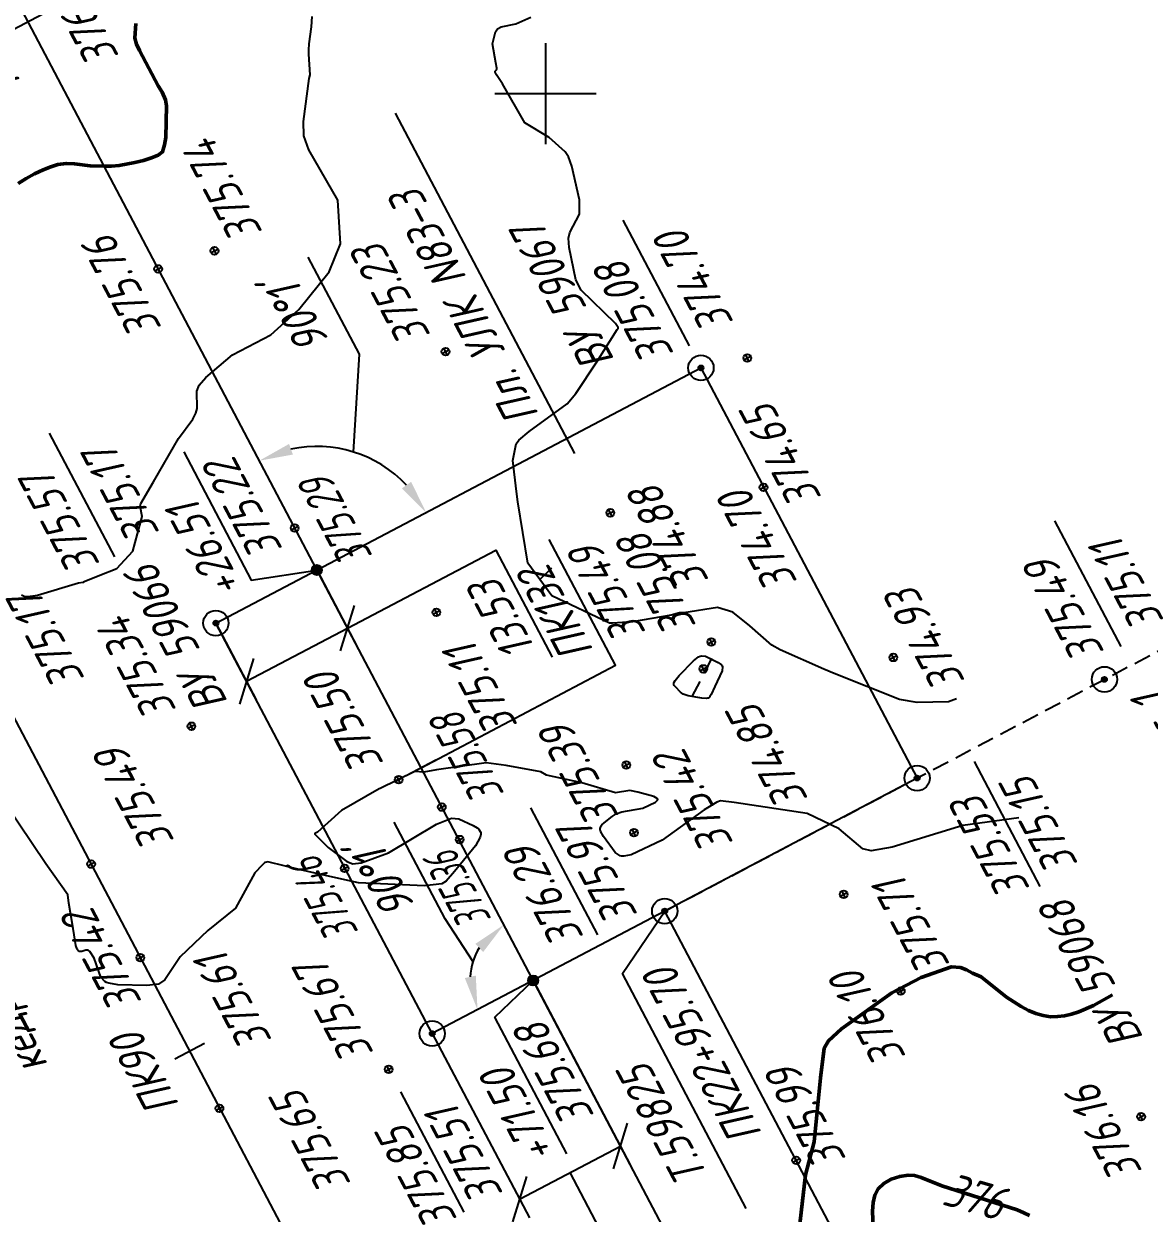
# Model space of a CAD drawing. Extents: x 1518325 to 1519424, y 2186901 to 2188655.
# Drawn here: x 1518738.1 to 1518871.6, y 2187867.2 to 2188008.3 of the extents above; entities that cross this region are included whole.
import ezdxf
from ezdxf.enums import TextEntityAlignment as Align

# ---------------------------------------------------------------- set-up
doc = ezdxf.new("R2010")
doc.units = 0
doc.linetypes.add('ИИHidden', pattern=[3, 2, -1])
for name, color, linetype, lineweight in [('ИИ_ГЕОПУНКТ_025', 7, 'Continuous', 25), ('ИИ_ГЕОСЕТКА_025', 3, 'Continuous', 25), ('ИИ_ОТМЕТКА_025', 7, 'Continuous', 25), ('ИИ_ПИКЕТАЖ_025', 7, 'Continuous', 25), ('ИИ_ПЛОЩАДКА_025', 7, 'Continuous', 25), ('ИИ_РАЗМЕР_025', 7, 'Continuous', 25), ('ИИ_РЕЛЬЕФ_025', 34, 'Continuous', 25), ('ИИ_РЕЛЬЕФ_050', 34, 'Continuous', 50), ('ИИ_ТЕКСТ_025', 7, 'Continuous', 25), ('ИИ_ТРАССА_АД_025', 1, 'Continuous', 25), ('ИИ_ТРАССА_ТРУБ_025', 7, 'Continuous', 25), ('ИИ_УГОДЬЯ_025', 7, 'Continuous', 25)]:
    doc.layers.add(name, color=color, linetype=linetype, lineweight=lineweight)
doc.styles.add('VNIPISIMPLEXCUR', font='simplex.shx', dxfattribs={"width": 0.8, "oblique": 15})
doc.dimstyles.new('ИИ-2000-м-dm$0', dxfattribs={"dimscale": 2, "dimtxt": 2.5, "dimasz": 2.5, "dimexe": 1.25, "dimexo": 0, "dimgap": 1, "dimtad": 1, "dimtoh": 1, "dimzin": 1, "dimdsep": 46, "dimtxsty": 'VNIPISIMPLEXCUR', "dimblk": 'OBLIQUE', "dimcen": 2.5, "dimaunit": 1, "dimadec": 4, "dimazin": 0, "dimtfac": 1, "dimtmove": 1, "dimatfit": 2, "dimfxl": 1, "dimarcsym": 0})
doc.dimstyles.new('ИИ-2000-м-dm$2', dxfattribs={"dimscale": 2, "dimtxt": 2.5, "dimasz": 2.5, "dimexe": 1.25, "dimexo": 0, "dimgap": 1, "dimtad": 2, "dimtoh": 1, "dimzin": 1, "dimdsep": 46, "dimtxsty": 'VNIPISIMPLEXCUR', "dimcen": 2.5, "dimaunit": 1, "dimazin": 0, "dimtfac": 1, "dimtmove": 1, "dimatfit": 2, "dimfxl": 1, "dimarcsym": 0})

# ---------------------------------------------------------------- blocks, each defined once
blk = doc.blocks.new('ИИ053296')
at = {"color": 0, "linetype": 'Continuous', "lineweight": 25}
blk.add_lwpolyline([(0, 0), (1, 0)], dxfattribs=at)
blk = doc.blocks.new('ИИ05012')
at = {"color": 0, "linetype": 'Continuous', "lineweight": 25, "flags": 128}
for points in [[(0, 3), (0, -3)], [(-3, 0), (3, 0)]]:
    blk.add_lwpolyline(points, dxfattribs=at)
blk = doc.blocks.new('PICKET')
at = {"color": 0, "linetype": 'Continuous', "lineweight": 25}
for p, q in [((-0.23, 0), (0.23, 0)), ((0, 0.23), (0, -0.23))]:
    blk.add_line(p, q, dxfattribs=at)
blk.add_circle((0, 0), 0.23, dxfattribs=at)
at = {"color": 0, "linetype": 'Continuous', "style": 'VNIPISIMPLEXCUR', "oblique": 15, "width": 0.8}
blk.add_attdef('OTMETKA', (1.25, 0.3), '', height=2, dxfattribs=at)
at = {"color": 8, "linetype": 'Continuous', "style": 'VNIPISIMPLEXCUR', "oblique": 15, "width": 0.8, "flags": 1}
blk.add_attdef('NOMER', (1.25, -2.7), '', height=2, dxfattribs=at)
blk = doc.blocks.new('ИИ15001')
at = {"color": 0, "linetype": 'Continuous', "lineweight": 25}
blk.add_lwpolyline([(0, 1), (0, -1)], dxfattribs=at)
at = {"color": 0, "linetype": 'Continuous', "lineweight": 25, "style": 'VNIPISIMPLEXCUR', "oblique": 15, "width": 0.8}
blk.add_attdef('STATIONING', text='', height=2, dxfattribs=at).set_placement((0, 2), align=Align.CENTER)
at = {"color": 7, "linetype": 'Continuous', "lineweight": 25, "style": 'VNIPISIMPLEXCUR', "oblique": 15, "width": 0.8}
blk.add_attdef('HEIGHT', text='', height=2, dxfattribs=at).set_placement((0, -2), align=Align.TOP_CENTER)
blk = doc.blocks.new('ИИ053673А')
at = {"color": 0, "linetype": 'Continuous'}
blk.add_lwpolyline([(-1.35, 0.875), (-1.221, 0.876), (-1.008, 0.878), (-0.871, 0.882), (-0.736, 0.891), (-0.624, 0.907), (-0.534, 0.94), (-0.444, 1), (-0.394, 1.071), (-0.367, 1.151), (-0.359, 1.231), (-0.364, 1.295), (-0.387, 1.379), (-0.418, 1.445), (-0.466, 1.516), (-0.552, 1.61), (-0.631, 1.692), (-0.704, 1.766), (-0.775, 1.842), (-0.814, 1.889), (-0.839, 1.929), (-0.849, 1.967), (-0.846, 1.992), (-0.832, 2.017), (-0.805, 2.049), (-0.742, 2.115), (-0.671, 2.198), (-0.618, 2.29), (-0.605, 2.372), (-0.614, 2.444), (-0.641, 2.515), (-0.678, 2.575), (-0.717, 2.617), (-0.754, 2.646), (-0.802, 2.678), (-0.855, 2.709), (-0.942, 2.76), (-0.987, 2.789), (-1.014, 2.812), (-1.026, 2.831), (-1.029, 2.846), (-1.025, 2.865), (-1.015, 2.89), (-0.997, 2.928), (-0.978, 2.968), (-0.95, 3.034), (-0.937, 3.103), (-0.938, 3.19), (-0.952, 3.247), (-0.987, 3.319), (-1.03, 3.377), (-1.066, 3.414), (-1.104, 3.444), (-1.169, 3.476), (-1.225, 3.489), (-1.28, 3.496), (-1.35, 3.5), (-1.42, 3.496), (-1.475, 3.489), (-1.531, 3.476), (-1.596, 3.444), (-1.634, 3.414), (-1.67, 3.377), (-1.713, 3.319), (-1.748, 3.247), (-1.762, 3.19), (-1.763, 3.103), (-1.75, 3.034), (-1.722, 2.968), (-1.703, 2.928), (-1.685, 2.89), (-1.675, 2.865), (-1.671, 2.846), (-1.674, 2.831), (-1.686, 2.812), (-1.713, 2.789), (-1.758, 2.76), (-1.845, 2.709), (-1.898, 2.678), (-1.946, 2.646), (-1.983, 2.617), (-2.022, 2.575), (-2.059, 2.515), (-2.086, 2.444), (-2.095, 2.372), (-2.082, 2.29), (-2.029, 2.198), (-1.958, 2.115), (-1.895, 2.049), (-1.868, 2.017), (-1.854, 1.992), (-1.851, 1.967), (-1.861, 1.929), (-1.886, 1.889), (-1.925, 1.842), (-1.996, 1.766), (-2.069, 1.692), (-2.148, 1.61), (-2.234, 1.516), (-2.282, 1.445), (-2.313, 1.379), (-2.336, 1.295), (-2.341, 1.231), (-2.333, 1.151), (-2.306, 1.071), (-2.256, 1), (-2.166, 0.94), (-2.076, 0.907), (-1.964, 0.891), (-1.829, 0.882), (-1.692, 0.878), (-1.479, 0.876)], close=True, dxfattribs=at)
for points in [[(2.05, 3.096), (1.35, 3.5), (0.65, 3.096)], [(1.35, 3.5), (1.35, 0), (2.05, 0)], [(2.2, 2.009), (1.35, 2.5), (0.5, 2.009)], [(2.35, 0.923), (1.35, 1.5), (0.35, 0.923)], [(-1.35, 0.875), (-1.35, 0), (-0.65, 0)]]:
    blk.add_lwpolyline(points, dxfattribs=at)
at = {"color": 0, "linetype": 'Continuous', "style": 'VNIPISIMPLEXCUR', "oblique": 15, "width": 0.8}
blk.add_attdef('RACE1', text='', height=2, dxfattribs=at).set_placement((-3.25, 2.25), align=Align.RIGHT)
blk.add_attdef('HEIGHT', (3, 2), '', height=2, dxfattribs=at)
blk.add_attdef('DISTANCE', text='', height=2, dxfattribs=at).set_placement((9.5, 1.75), align=Align.MIDDLE_LEFT)
blk.add_attdef('THICKNESS', text='', height=2, dxfattribs=at).set_placement((3, 1.5), align=Align.TOP_LEFT)
blk.add_attdef('RACE2', text='', height=2, dxfattribs=at).set_placement((-3.25, 1.25), align=Align.TOP_RIGHT)
blk = doc.blocks.new('ИИ050052Р')
at = {"linetype": 'Continuous', "lineweight": 25}
h = blk.add_hatch(color=0, dxfattribs=at)
edge = h.paths.add_edge_path()
edge.add_arc((0, 0), 0.15, 0, 360)
at = {"color": 0, "linetype": 'Continuous', "lineweight": 25}
for radius in [0.75, 0.15]:
    blk.add_circle((0, 0), radius, dxfattribs=at)
at = {"color": 0, "linetype": 'Continuous', "style": 'VNIPISIMPLEXCUR', "oblique": 15, "width": 0.8}
for tag, p in [('CENTRE', (1.45, 0.7)), ('HEIGHT', (1.45, -2.7))]:
    blk.add_attdef(tag, p, '', height=2, dxfattribs=at)
for tag, p in [('NUMBER', (-2, -1)), ('STATIONING', (-2, -4.4)), ('ALPHA', (-2, -7.8))]:
    blk.add_attdef(tag, text='', height=2, dxfattribs=at).set_placement(p, align=Align.RIGHT)
at = {"color": 253, "linetype": 'Continuous', "style": 'VNIPISIMPLEXCUR', "oblique": 15, "width": 0.8, "flags": 1}
blk.add_attdef('NOTE', text='', height=1.6, dxfattribs=at).set_placement((-2, -10.8), align=Align.RIGHT)
blk = doc.blocks.new('ИИ15002')
at = {"linetype": 'Continuous', "lineweight": 25}
h = blk.add_hatch(color=0, dxfattribs=at)
edge = h.paths.add_edge_path()
edge.add_arc((0, 0), 0.3, 0, 360)
at = {"color": 0, "linetype": 'Continuous', "lineweight": 25}
blk.add_circle((0, 0), 0.3, dxfattribs=at)
at = {"color": 0, "linetype": 'Continuous', "style": 'VNIPISIMPLEXCUR', "oblique": 15, "width": 0.8}
blk.add_attdef('STATIONING', (1, 1.3), '', height=2, rotation=90, dxfattribs=at)
at = {"color": 7, "linetype": 'Continuous', "style": 'VNIPISIMPLEXCUR', "oblique": 15, "width": 0.8}
blk.add_attdef('HEIGHT', text='', height=2, dxfattribs=at).set_placement((0, -1.3), align=Align.TOP_CENTER)
blk = doc.blocks.new('*U41')
at = {"color": 0, "linetype": 'ByBlock', "lineweight": -2}
for points in [[(0, 0), (0, -14.68)], [(0, -14.68), (0, -22.68)], [(0, -14.68), (16.601, -14.68)], [(0, -18.68), (16.601, -18.68)], [(0, -22.68), (16.601, -22.68)]]:
    blk.add_lwpolyline(points, dxfattribs=at)
blk = doc.blocks.new('*D54')
at = {"layer": 'Defpoints', "color": 0, "transparency": 16777216}
for p in [(1518412.38, 2188627.85), (1518818.43, 2187967.48), (1518780.69, 2187955.9), (1518760.91, 2187937.21), (1519297.92, 2186946.83)]:
    blk.add_point(p, dxfattribs=at)
at = {"layer": 'ИИ_РАЗМЕР_025', "color": 0, "lineweight": -2, "transparency": 16777216}
for p, q in [((1518777.92, 2187969.12), (1518771.87, 2187980.6)), ((1518777.22, 2187957.5), (1518777.92, 2187969.12))]:
    blk.add_line(p, q, dxfattribs=at)
blk.add_arc((1518772.88, 2187943.51), 14.65, 43.4519, 102.0835, dxfattribs=at)
at = {"layer": 'ИИ_РАЗМЕР_025', "color": 0, "transparency": 16777216}
for points in [[(1518770.04, 2187957.2), (1518769.59, 2187958.46), (1518766.06, 2187956.47)], [(1518784.06, 2187953.97), (1518782.97, 2187953.19), (1518785.84, 2187950.33)]]:
    blk.add_solid(points, dxfattribs=at)
at = {"layer": 'ИИ_РАЗМЕР_025', "color": 0, "transparency": 16777216, "insert": (1518770.55, 2187973.71), "char_height": 4, "attachment_point": 5, "rotation": 117.7798, "style": 'VNIPISIMPLEXCUR'}
blk.add_mtext("90°1'", dxfattribs=at)
blk = doc.blocks.new('*D55')
at = {"layer": 'Defpoints', "color": 0, "transparency": 16777216}
for p in [(1518412.38, 2188627.85), (1518814.13, 2187903.06), (1518791.07, 2187895.12), (1518786.56, 2187888.53), (1519297.92, 2186946.83)]:
    blk.add_point(p, dxfattribs=at)
at = {"layer": 'ИИ_РАЗМЕР_025', "color": 0, "lineweight": -2, "transparency": 16777216}
for p, q in [((1518788.1, 2187902.13), (1518782.05, 2187913.61)), ((1518791.4, 2187897.04), (1518788.1, 2187902.13))]:
    blk.add_line(p, q, dxfattribs=at)
blk.add_arc((1518798.52, 2187894.83), 7.46, 148.8919, 176.6782, dxfattribs=at)
at = {"layer": 'ИИ_РАЗМЕР_025', "color": 0, "transparency": 16777216}
for points in [[(1518791.68, 2187899.17), (1518792.6, 2187898.2), (1518795.05, 2187901.43)], [(1518791.73, 2187895.41), (1518790.43, 2187895.12), (1518791.93, 2187891.36)]]:
    blk.add_solid(points, dxfattribs=at)
at = {"layer": 'ИИ_РАЗМЕР_025', "color": 0, "transparency": 16777216, "insert": (1518780.73, 2187906.71), "char_height": 4, "attachment_point": 5, "rotation": 117.7798, "style": 'VNIPISIMPLEXCUR'}
blk.add_mtext("90°1'", dxfattribs=at)
blk = doc.blocks.new('_Oblique')
at = {"color": 0, "linetype": 'ByBlock', "lineweight": -2}
blk.add_line((-0.5, -0.5), (0.5, 0.5), dxfattribs=at)
blk = doc.blocks.new('*D56')
at = {"layer": 'Defpoints', "color": 0, "transparency": 16777216}
for p in [(1518772.88, 2187943.51, 375.22), (1518760.91, 2187937.21, 375.17), (1518776.51, 2187936.61)]:
    blk.add_point(p, dxfattribs=at)
at = {"layer": 'ИИ_РАЗМЕР_025', "color": 0, "lineweight": -2, "transparency": 16777216}
for p, q in [((1518772.88, 2187943.51), (1518777.68, 2187934.4)), ((1518760.91, 2187937.21), (1518765.7, 2187928.1)), ((1518764.54, 2187930.31), (1518776.51, 2187936.61))]:
    blk.add_line(p, q, dxfattribs=at)
at = {"layer": 'ИИ_РАЗМЕР_025', "color": 0, "lineweight": -2, "transparency": 16777216, "xscale": 4, "yscale": 4, "zscale": 4}
for p, rotation in [((1518776.51, 2187936.61), 27.75014307204413), ((1518764.54, 2187930.31), 207.7501430720441)]:
    blk.add_blockref('_Oblique', p, dxfattribs=dict(at, rotation=rotation))
at = {"layer": 'ИИ_РАЗМЕР_025', "color": 0, "transparency": 16777216, "insert": (1518794.83, 2187937.54), "char_height": 4, "attachment_point": 5, "rotation": 117.7798, "style": 'VNIPISIMPLEXCUR'}
blk.add_mtext('13.53', dxfattribs=at)
blk = doc.blocks.new('*D63')
at = {"layer": 'Defpoints', "color": 0, "transparency": 16777216}
for p in [(1518798.52, 2187894.83, 375.68), (1518786.56, 2187888.53, 375.51), (1518808.88, 2187875.19)]:
    blk.add_point(p, dxfattribs=at)
at = {"layer": 'ИИ_РАЗМЕР_025', "color": 0, "lineweight": -2, "transparency": 16777216}
for p, q in [((1518798.52, 2187894.83), (1518810.04, 2187872.98)), ((1518786.56, 2187888.53), (1518798.08, 2187866.67)), ((1518796.91, 2187868.89), (1518808.88, 2187875.19)), ((1518802.89, 2187872.04), (1518808.26, 2187861.86)), ((1518808.26, 2187861.86), (1518815.78, 2187847.58))]:
    blk.add_line(p, q, dxfattribs=at)
at = {"layer": 'ИИ_РАЗМЕР_025', "color": 0, "lineweight": -2, "transparency": 16777216, "xscale": 4, "yscale": 4, "zscale": 4}
for p, rotation in [((1518808.88, 2187875.19), 27.79022269152832), ((1518796.91, 2187868.89), 207.7902226915284)]:
    blk.add_blockref('_Oblique', p, dxfattribs=dict(at, rotation=rotation))
at = {"layer": 'ИИ_РАЗМЕР_025', "color": 0, "transparency": 16777216, "insert": (1518808.48, 2187852.86), "char_height": 4, "attachment_point": 5, "rotation": 117.7798, "style": 'VNIPISIMPLEXCUR'}
blk.add_mtext('13.52', dxfattribs=at)

msp = doc.modelspace()

# ---------------------------------------------------------------- linework, layer by layer
at = {"layer": 'ИИ_ГЕОПУНКТ_025'}
for points in [[(1518817.052, 2187970.077), (1518809.198, 2187984.986)], [(1518748.924, 2187945.075), (1518741.195, 2187959.747)], [(1518868.249, 2187934.433), (1518860.394, 2187949.342)], [(1518858.664, 2187905.979), (1518850.866, 2187920.78)], [(1518806.181, 2187900.252), (1518798.257, 2187915.294)], [(1518823.787, 2187867.784), (1518809.109, 2187895.648), (1518814.13, 2187903.06)], [(1518790.364, 2187867.341), (1518782.851, 2187881.604)]]:
    msp.add_lwpolyline(points, dxfattribs=at)
at = {"layer": 'ИИ_ПИКЕТАЖ_025', "color": 4}
for points in [[(1518757.091, 2187957.516), (1518765.103, 2187942.308), (1518772.882, 2187943.509)], [(1518802.529, 2187874.279), (1518793.987, 2187890.494), (1518798.523, 2187894.835)]]:
    msp.add_lwpolyline(points, dxfattribs=at)
at = {"layer": 'ИИ_ПИКЕТАЖ_025', "color": 4, "elevation": 375.49}
msp.add_lwpolyline([(1518785.238, 2187920.054), (1518808.293, 2187932.236), (1518800.447, 2187947.13)], dxfattribs=at)
at = {"layer": 'ИИ_ПЛОЩАДКА_025'}
msp.add_lwpolyline([(1518760.909, 2187937.208), (1518818.429, 2187967.478), (1518844.059, 2187918.828), (1518814.129, 2187903.058), (1518786.559, 2187888.528)], close=True, dxfattribs=at)
at = {"layer": 'ИИ_РАЗМЕР_025'}
msp.add_lwpolyline([(1518776.513, 2187936.608), (1518794.094, 2187945.87), (1518800.786, 2187933.166)], dxfattribs=at)
at = {"layer": 'ИИ_РЕЛЬЕФ_025'}
for points, elevation in [([(1518737.848, 2187940.575), (1518738.166, 2187940.404), (1518738.299, 2187940.37), (1518738.622, 2187940.382), (1518739.743, 2187940.536), (1518744.636, 2187941.983), (1518745.123, 2187942.048), (1518745.262, 2187942.072), (1518745.299, 2187942.137), (1518745.388, 2187942.178), (1518745.707, 2187942.309), (1518747.141, 2187942.897), (1518749.161, 2187943.67), (1518751.063, 2187945.75), (1518752.175, 2187949.865), (1518751.924, 2187951.06), (1518752.03, 2187951.382), (1518753.512, 2187953.954), (1518756.477, 2187959.098), (1518758.164, 2187961.396), (1518758.552, 2187962.111), (1518758.677, 2187962.679), (1518758.658, 2187964.729), (1518758.918, 2187965.423), (1518759.7, 2187966.322), (1518762.892, 2187969.025), (1518767.412, 2187971.406), (1518770.744, 2187974.389), (1518774.35, 2187978.86), (1518775.681, 2187982.209), (1518775.387, 2187987.368), (1518771.926, 2187993.346), (1518771.342, 2187995.006), (1518771.296, 2187996.685), (1518771.963, 2188001.81), (1518772.1, 2188002.217), (1518771.924, 2188004.679), (1518771.933, 2188005.193), (1518771.962, 2188005.89), (1518772.252, 2188007.906), (1518772.333, 2188009.146)], 375.5), ([(1518848.74, 2187928.243), (1518847.785, 2187927.883), (1518844.073, 2187927.805), (1518841.959, 2187928.148), (1518834.211, 2187931.25), (1518832.979, 2187931.735), (1518827.824, 2187934.049), (1518826.841, 2187934.586), (1518824.206, 2187936.892), (1518822.219, 2187938.509), (1518820.384, 2187939.063), (1518816.383, 2187938.424), (1518815.867, 2187938.448), (1518814.908, 2187938.161), (1518810.31, 2187937.357), (1518807.953, 2187937.191), (1518807.587, 2187937.22), (1518800.729, 2187940.441), (1518797.881, 2187944.309), (1518796.705, 2187951.593), (1518796.547, 2187952.828), (1518796.135, 2187956.512), (1518796.53, 2187958.453), (1518796.843, 2187958.913), (1518798.049, 2187959.948), (1518802.555, 2187963.218), (1518803.61, 2187964.43), (1518806.079, 2187968.179), (1518808.49, 2187972.012), (1518808.596, 2187972.203), (1518808.597, 2187972.264), (1518808.543, 2187972.374), (1518808.295, 2187972.723), (1518804.235, 2187976.7), (1518803.576, 2187977.94), (1518802.791, 2187981.74), (1518802.709, 2187982.844), (1518802.862, 2187983.523), (1518804.006, 2187985.696), (1518804.043, 2187987.4), (1518803.113, 2187991.413), (1518802.722, 2187992.522), (1518802.318, 2187993.116), (1518800.444, 2187994.815), (1518797.527, 2187996.532), (1518794.88, 2188001.174), (1518794.2, 2188002.221), (1518794.037, 2188002.538), (1518794.025, 2188002.649), (1518794.063, 2188002.707), (1518794.178, 2188002.839), (1518794.217, 2188002.896), (1518794.217, 2188003.008), (1518794.12, 2188003.653), (1518793.698, 2188005.895), (1518794.069, 2188007.335), (1518794.302, 2188007.685), (1518794.748, 2188007.907), (1518796.466, 2188008.268), (1518798.268, 2188009.066)], 375), ([(1518856.117, 2187914.137), (1518849.472, 2187913.21), (1518841.081, 2187910.65), (1518838.616, 2187910.217), (1518837.617, 2187910.433), (1518834.819, 2187912.814), (1518831.016, 2187914.65), (1518822.346, 2187915.945), (1518820.731, 2187916.142), (1518820.301, 2187915.993), (1518818.812, 2187915.057), (1518813.809, 2187911.466), (1518810.152, 2187909.724), (1518809.273, 2187909.555), (1518809.019, 2187909.553), (1518808.829, 2187909.621), (1518808.246, 2187910.026), (1518806.874, 2187911.923), (1518806.532, 2187912.542), (1518806.467, 2187912.733), (1518806.478, 2187912.865), (1518806.596, 2187913.184), (1518806.672, 2187913.292), (1518806.932, 2187913.523), (1518807.903, 2187914.259), (1518808.39, 2187914.602), (1518809.063, 2187914.831), (1518811.521, 2187915.261), (1518813.032, 2187915.957), (1518813.282, 2187916.229), (1518813.308, 2187916.329), (1518813.228, 2187916.423), (1518812.846, 2187916.64), (1518810.943, 2187917.163), (1518809.974, 2187917.364), (1518808.277, 2187917.073), (1518804.301, 2187918.282), (1518800.125, 2187919.183), (1518799.427, 2187919.567), (1518795.323, 2187920.314), (1518792.948, 2187920.621), (1518787.053, 2187919.821), (1518785.575, 2187919.551), (1518784.517, 2187919.624), (1518780.374, 2187917.602), (1518780.259, 2187917.574), (1518775.821, 2187914.982), (1518772.957, 2187912.413), (1518772.703, 2187912.314), (1518772.634, 2187912.278), (1518772.657, 2187912.2), (1518772.985, 2187911.826), (1518774.221, 2187910.602), (1518776.42, 2187908.933), (1518777.158, 2187908.679), (1518778.133, 2187908.797), (1518781.39, 2187909.948), (1518787.08, 2187913.367), (1518788.832, 2187914.078), (1518789.717, 2187914), (1518791.437, 2187913.208), (1518791.908, 2187912.943), (1518792.05, 2187912.806), (1518792.312, 2187912.364), (1518792.346, 2187912.17), (1518792.243, 2187911.843), (1518791.681, 2187910.778), (1518789.22, 2187907.76), (1518788.21, 2187906.595), (1518787.715, 2187906.294), (1518785.659, 2187906.063), (1518777.836, 2187906.423), (1518774.758, 2187907.097), (1518770.953, 2187907.935), (1518767.085, 2187908.885), (1518766.747, 2187908.821), (1518766.666, 2187908.769), (1518766.405, 2187908.518), (1518765.539, 2187907.591), (1518763.255, 2187903.423), (1518759.94, 2187900.745), (1518756.677, 2187897.614), (1518754.846, 2187894.917), (1518754.087, 2187894.403), (1518752.728, 2187894.235), (1518749.268, 2187894.324), (1518748.218, 2187894.513), (1518747.927, 2187894.603), (1518747.755, 2187894.714), (1518747.254, 2187895.231), (1518746.488, 2187897.491), (1518745.983, 2187898.261), (1518745.781, 2187898.426), (1518745.71, 2187898.44), (1518745.505, 2187898.412), (1518745.005, 2187898.275), (1518744.8, 2187898.247), (1518744.729, 2187898.26), (1518744.573, 2187898.367), (1518744.522, 2187898.419), (1518744.464, 2187898.535), (1518744.31, 2187898.963), (1518743.984, 2187900.991), (1518743.488, 2187903.987), (1518743.366, 2187905.003), (1518740.748, 2187908.676), (1518734.148, 2187918.438)], 375.5)]:
    msp.add_lwpolyline(points, dxfattribs=dict(at, elevation=elevation))
at = {"layer": 'ИИ_РЕЛЬЕФ_025', "elevation": 375}
msp.add_lwpolyline([(1518819.632, 2187928.762), (1518819.493, 2187928.5), (1518819.441, 2187928.436), (1518819.264, 2187928.322), (1518819.188, 2187928.292), (1518819.044, 2187928.28), (1518818.537, 2187928.296), (1518816.926, 2187928.595), (1518816.303, 2187928.781), (1518815.992, 2187929.028), (1518815.399, 2187929.636), (1518815.248, 2187929.825), (1518815.216, 2187929.907), (1518815.218, 2187930.137), (1518815.243, 2187930.222), (1518815.361, 2187930.402), (1518815.835, 2187930.99), (1518817.535, 2187932.754), (1518818.147, 2187933.198), (1518818.337, 2187933.299), (1518818.476, 2187933.323), (1518818.97, 2187933.276), (1518820.46, 2187932.555), (1518820.854, 2187932.254), (1518820.942, 2187932.144), (1518820.97, 2187932.019), (1518820.94, 2187931.568), (1518820.066, 2187929.704)], close=True, dxfattribs=at)
at = {"layer": 'ИИ_РЕЛЬЕФ_050', "elevation": 376}
for points in [[(1518737.475, 2187989.362), (1518738.422, 2187989.944), (1518739.421, 2187990.481), (1518740.417, 2187990.949), (1518741.351, 2187991.324), (1518742.168, 2187991.583), (1518743.178, 2187991.722), (1518744.129, 2187991.667), (1518745.996, 2187991.44), (1518747.682, 2187991.401), (1518748.539, 2187991.407), (1518749.444, 2187991.498), (1518751.301, 2187991.845), (1518752.315, 2187992.089), (1518753.263, 2187992.379), (1518754.053, 2187992.714), (1518754.593, 2187993.093), (1518754.804, 2187993.939), (1518754.961, 2187994.801), (1518755.044, 2187998.54), (1518754.94, 2187999.285), (1518754.548, 2188000.178), (1518754.071, 2188000.942), (1518751.846, 2188005.111), (1518751.496, 2188005.858), (1518751.281, 2188006.599), (1518751.423, 2188008.332)], [(1518867.242, 2187893.122), (1518864.958, 2187891.865), (1518863.232, 2187891.129), (1518862.38, 2187890.853), (1518861.538, 2187890.653), (1518860.706, 2187890.541), (1518859.886, 2187890.526), (1518859.015, 2187890.675), (1518858.136, 2187890.904), (1518857.261, 2187891.272), (1518856.389, 2187891.736), (1518854.67, 2187892.853), (1518851.668, 2187895.259), (1518850.64, 2187895.685), (1518849.903, 2187896.077), (1518849.195, 2187896.358), (1518848.131, 2187896.459), (1518844.527, 2187895.194), (1518841.072, 2187893.378), (1518835.084, 2187889.093), (1518833.533, 2187887.677), (1518833.054, 2187886.799), (1518832.604, 2187883.273), (1518831.831, 2187875.688), (1518830.822, 2187871.795), (1518829.664, 2187861.835)], [(1518838.845, 2187865.546), (1518838.776, 2187867.467), (1518838.831, 2187868.492), (1518839.025, 2187869.382), (1518839.422, 2187870.133), (1518840.099, 2187870.76), (1518841, 2187871.256), (1518842.003, 2187871.595), (1518842.982, 2187871.75), (1518843.761, 2187871.687), (1518844.557, 2187871.455), (1518846.976, 2187870.474), (1518855.911, 2187867.615), (1518856.7, 2187867.285), (1518857.385, 2187866.949)]]:
    msp.add_lwpolyline(points, dxfattribs=at)
at = {"layer": 'ИИ_ТЕКСТ_025'}
msp.add_lwpolyline([(1518803.466, 2187957.328), (1518782.203, 2187997.692)], dxfattribs=at)
at = {"layer": 'ИИ_ТРАССА_АД_025', "linetype": 'ИИHidden', "flags": 128}
msp.add_lwpolyline([(1518814.13, 2187903.06), (1518866.27, 2187930.54), (1518890.95, 2187943.54)], dxfattribs=at)
at = {"layer": 'ИИ_ТРАССА_АД_025'}
msp.add_lwpolyline([(1519313.519, 2186955.051), (1518814.129, 2187903.058)], dxfattribs=at)
at = {"layer": 'ИИ_ТРАССА_ТРУБ_025', "color": 4}
for points in [[(1519297.92, 2186946.834), (1518412.378, 2188627.85)], [(1519262.622, 2186928.239), (1519146.4, 2187148.85), (1519007.22, 2187413.01), (1518888.91, 2187637.56), (1518808.08, 2187790.99), (1518721.15, 2187956.06), (1518609.66, 2188167.6), (1518524.74, 2188328.809)]]:
    msp.add_lwpolyline(points, dxfattribs=at)

# ---------------------------------------------------------------- block references
at = {"layer": 'ИИ_ГЕОПУНКТ_025'}
ref = msp.add_blockref('ИИ050052Р', (1518818.43, 2187967.48, 374.7), dxfattribs=dict(at, xscale=2, yscale=2, zscale=2, rotation=117.7791666666666))
ref.add_attrib('NUMBER', 'ВУ 59067', dxfattribs={"layer": '0', "color": 0, "linetype": 'Continuous', "height": 4, "rotation": 117.77917, "style": 'VNIPISIMPLEXCUR', "oblique": 15, "width": 0.8}).set_placement((1518799.452, 2187985.072), align=Align.RIGHT)
ref.add_attrib('CENTRE', '375.08', (1518815.294, 2187969.159), dxfattribs={"layer": '0', "color": 0, "linetype": 'Continuous', "height": 4, "rotation": 117.77917, "style": 'VNIPISIMPLEXCUR', "oblique": 15, "width": 0.8})
ref.add_attrib('HEIGHT', '374.70', (1518822.372, 2187972.887), dxfattribs={"layer": '0', "color": 0, "linetype": 'Continuous', "height": 4, "rotation": 117.77917, "style": 'VNIPISIMPLEXCUR', "oblique": 15, "width": 0.8})
ref = msp.add_blockref('ИИ050052Р', (1518760.91, 2187937.21, 375.17), dxfattribs=dict(at, xscale=2, yscale=2, zscale=2, rotation=117.7791666666666))
ref.add_attrib('NUMBER', 'ВУ 59066', dxfattribs={"layer": '0', "color": 0, "linetype": 'Continuous', "height": 4, "rotation": 117.77917, "style": 'VNIPISIMPLEXCUR', "oblique": 15, "width": 0.8}).set_placement((1518753.58, 2187944.578), align=Align.RIGHT)
ref.add_attrib('CENTRE', '375.57', (1518747.237, 2187944.2), dxfattribs={"layer": '0', "color": 0, "linetype": 'Continuous', "height": 4, "rotation": 117.77917, "style": 'VNIPISIMPLEXCUR', "oblique": 15, "width": 0.8})
ref.add_attrib('HEIGHT', '375.17', (1518754.315, 2187947.929), dxfattribs={"layer": '0', "color": 0, "linetype": 'Continuous', "height": 4, "rotation": 117.77917, "style": 'VNIPISIMPLEXCUR', "oblique": 15, "width": 0.8})
ref = msp.add_blockref('ИИ050052Р', (1518866.27, 2187930.54, 375.11), dxfattribs=dict(at, xscale=2, yscale=2, zscale=2, rotation=117.7791666666666))
ref.add_attrib('NUMBER', 'Вынос 1', dxfattribs={"layer": '0', "color": 0, "linetype": 'Continuous', "height": 4, "rotation": 117.77917, "style": 'VNIPISIMPLEXCUR', "oblique": 15, "width": 0.8}).set_placement((1518873.086, 2187929.529), align=Align.RIGHT)
ref.add_attrib('CENTRE', '375.49', (1518866.331, 2187933.769), dxfattribs={"layer": '0', "color": 0, "linetype": 'Continuous', "height": 4, "rotation": 117.77917, "style": 'VNIPISIMPLEXCUR', "oblique": 15, "width": 0.8})
ref.add_attrib('HEIGHT', '375.11', (1518873.409, 2187937.498), dxfattribs={"layer": '0', "color": 0, "linetype": 'Continuous', "height": 4, "rotation": 117.77917, "style": 'VNIPISIMPLEXCUR', "oblique": 15, "width": 0.8})
ref = msp.add_blockref('ИИ050052Р', (1518844.06, 2187918.83, 375.15), dxfattribs=dict(at, xscale=2, yscale=2, zscale=2, rotation=117.7791666666666))
ref.add_attrib('NUMBER', 'ВУ 59068', dxfattribs={"layer": '0', "color": 0, "linetype": 'Continuous', "height": 4, "rotation": 117.77917, "style": 'VNIPISIMPLEXCUR', "oblique": 15, "width": 0.8}).set_placement((1518862.096, 2187904.837), align=Align.RIGHT)
ref.add_attrib('CENTRE', '375.53', (1518857.519, 2187905.722), dxfattribs={"layer": '0', "color": 0, "linetype": 'Continuous', "height": 4, "rotation": 117.77917, "style": 'VNIPISIMPLEXCUR', "oblique": 15, "width": 0.8})
ref.add_attrib('HEIGHT', '375.15', (1518863.213, 2187908.642), dxfattribs={"layer": '0', "color": 0, "linetype": 'Continuous', "height": 4, "rotation": 117.77917, "style": 'VNIPISIMPLEXCUR', "oblique": 15, "width": 0.8})
ref = msp.add_blockref('ИИ050052Р', (1518844.06, 2187918.83, 375.15), dxfattribs=dict(at, xscale=2, yscale=2, zscale=2, rotation=117.7791666666666))
ref.add_attrib('NUMBER', 'ВУ 59068', dxfattribs={"layer": '0', "color": 0, "linetype": 'Continuous', "height": 4, "rotation": 117.77917, "style": 'VNIPISIMPLEXCUR', "oblique": 15, "width": 0.8}).set_placement((1518862.096, 2187904.837), align=Align.RIGHT)
ref.add_attrib('CENTRE', '375.53', (1518857.519, 2187905.722), dxfattribs={"layer": '0', "color": 0, "linetype": 'Continuous', "height": 4, "rotation": 117.77917, "style": 'VNIPISIMPLEXCUR', "oblique": 15, "width": 0.8})
ref.add_attrib('HEIGHT', '375.15', (1518863.213, 2187908.642), dxfattribs={"layer": '0', "color": 0, "linetype": 'Continuous', "height": 4, "rotation": 117.77917, "style": 'VNIPISIMPLEXCUR', "oblique": 15, "width": 0.8})
ref = msp.add_blockref('ИИ050052Р', (1518814.13, 2187903.06, 375.97), dxfattribs=dict(at, xscale=2, yscale=2, zscale=2, rotation=117.7791666666666))
ref.add_attrib('NUMBER', 'Т.59825', dxfattribs={"layer": '0', "color": 0, "linetype": 'Continuous', "height": 4, "rotation": 117.77917, "style": 'VNIPISIMPLEXCUR', "oblique": 15, "width": 0.8}).set_placement((1518812.135, 2187885.348), align=Align.RIGHT)
ref.add_attrib('CENTRE', '376.29', (1518804.61, 2187899.989, 375.97), dxfattribs={"layer": '0', "color": 0, "linetype": 'Continuous', "height": 4, "rotation": 117.77917, "style": 'VNIPISIMPLEXCUR', "oblique": 15, "width": 0.8})
ref.add_attrib('HEIGHT', '375.97', (1518810.993, 2187902.615, 375.97), dxfattribs={"layer": '0', "color": 0, "linetype": 'Continuous', "height": 4, "rotation": 117.77917, "style": 'VNIPISIMPLEXCUR', "oblique": 15, "width": 0.8})
ref.add_attrib('STATIONING', 'ПК22+95.70', dxfattribs={"layer": '0', "color": 0, "linetype": 'Continuous', "height": 4, "rotation": 117.77917, "style": 'VNIPISIMPLEXCUR', "oblique": 15, "width": 0.8}).set_placement((1518815.125, 2187896.837), align=Align.RIGHT)
at = {"layer": 'ИИ_ГЕОПУНКТ_025', "xscale": 2, "yscale": 2, "zscale": 2, "rotation": 117.7797961859183}
msp.add_blockref('*U41', (1518873.308, 2187844.362), dxfattribs=at)
at = {"layer": 'ИИ_ГЕОПУНКТ_025'}
ref = msp.add_blockref('ИИ050052Р', (1518786.56, 2187888.53, 375.51), dxfattribs=dict(at, xscale=2, yscale=2, zscale=2, rotation=117.7791666666666))
ref.add_attrib('NUMBER', 'ВУ 59065', dxfattribs={"layer": '0', "color": 0, "linetype": 'Continuous', "height": 4, "rotation": 117.77917, "style": 'VNIPISIMPLEXCUR', "oblique": 15, "width": 0.8}).set_placement((1518793.654, 2187866.244), align=Align.RIGHT)
ref.add_attrib('CENTRE', '375.85', (1518789.611, 2187866.509), dxfattribs={"layer": '0', "color": 0, "linetype": 'Continuous', "height": 4, "rotation": 117.77917, "style": 'VNIPISIMPLEXCUR', "oblique": 15, "width": 0.8})
ref.add_attrib('HEIGHT', '375.51', (1518795.036, 2187869.545), dxfattribs={"layer": '0', "color": 0, "linetype": 'Continuous', "height": 4, "rotation": 117.77917, "style": 'VNIPISIMPLEXCUR', "oblique": 15, "width": 0.8})
ref = msp.add_blockref('ИИ050052Р', (1518873.308, 2187844.362, 376.14), dxfattribs=dict(at, xscale=2, yscale=2, zscale=2, rotation=117.7791666666666))
ref.add_attrib('NUMBER', 'ВУ 2', (1518896.009, 2187857.571), dxfattribs={"layer": '0', "color": 0, "height": 4, "rotation": 117.77917, "style": 'VNIPISIMPLEXCUR', "oblique": 15, "width": 0.8})
ref.add_attrib('HEIGHT', '376.14', (1518874.365, 2187847.516, 376.14), dxfattribs={"layer": '0', "color": 0, "height": 4, "rotation": 117.77917, "style": 'VNIPISIMPLEXCUR', "oblique": 15, "width": 0.8})
ref.add_attrib('STATIONING', 'ПК22+47.45', (1518904.191, 2187861.699), dxfattribs={"layer": '0', "color": 0, "height": 4, "rotation": 117.77917, "style": 'VNIPISIMPLEXCUR', "oblique": 15, "width": 0.8})
ref.add_attrib('ALPHA', 'a=90°', (1518910.871, 2187865.66), dxfattribs={"layer": '0', "color": 0, "height": 4, "rotation": 117.77917, "style": 'VNIPISIMPLEXCUR', "oblique": 15, "width": 0.8})
at = {"layer": 'ИИ_ГЕОСЕТКА_025', "xscale": 2, "yscale": 2, "zscale": 2}
msp.add_blockref('ИИ05012', (1518800, 2188000), dxfattribs=at)
at = {"layer": 'ИИ_ОТМЕТКА_025'}
ref = msp.add_blockref('PICKET', (1518760.75, 2187981.36, 375.74), dxfattribs=dict(at, xscale=2, yscale=2, zscale=2, rotation=117.7797222222222))
ref.add_attrib('OTMETKA', '375.74', (1518766.517, 2187983.571, 375.74), dxfattribs={"layer": '0', "color": 0, "linetype": 'Continuous', "height": 4, "rotation": 117.77972, "style": 'VNIPISIMPLEXCUR', "oblique": 15, "width": 0.8})
ref = msp.add_blockref('PICKET', (1518754.071, 2187979.218, 375.76), dxfattribs=dict(at, xscale=2, yscale=2, zscale=2, rotation=117.7797222222222))
ref.add_attrib('OTMETKA', '375.76', (1518754.555, 2187972.225, 375.76), dxfattribs={"layer": '0', "color": 0, "linetype": 'Continuous', "height": 4, "rotation": 117.77972, "style": 'VNIPISIMPLEXCUR', "oblique": 15, "width": 0.8})
at = {"layer": 'ИИ_ОТМЕТКА_025', "xscale": 2, "yscale": 2, "zscale": 2}
for p, rotation, values in [((1518788.14, 2187969.41, 375.23), 117.7797222222222, {'OTMETKA': '375.23'}), ((1518819.651, 2187934.972, 375.08), 117.7797961859183, {'OTMETKA': '375.08'}), ((1518758.01, 2187924.98, 375.34), 117.7797222222222, {'OTMETKA': '375.34'}), ((1518782.585, 2187918.64, 375.5), 117.7797961859183, {'OTMETKA': '375.50'}), ((1518810.48, 2187912.351, 375.39), 117.7791666666666, {'OTMETKA': '375.39'}), ((1518781.4, 2187884.3, 375.67), 117.7797222222222, {'OTMETKA': '375.67'})]:
    msp.add_blockref('PICKET', p, dxfattribs=dict(at, rotation=rotation)).add_auto_attribs(values)
at = {"layer": 'ИИ_ОТМЕТКА_025'}
ref = msp.add_blockref('PICKET', (1518823.918, 2187968.652, 374.65), dxfattribs=dict(at, xscale=2, yscale=2, zscale=2, rotation=117.7797222222222))
ref.add_attrib('OTMETKA', '374.65', (1518832.803, 2187952.102, 374.65), dxfattribs={"layer": '0', "color": 0, "linetype": 'Continuous', "height": 4, "rotation": 117.77972, "style": 'VNIPISIMPLEXCUR', "oblique": 15, "width": 0.8})
ref = msp.add_blockref('PICKET', (1518770.255, 2187948.496, 375.29), dxfattribs=dict(at, xscale=2, yscale=2, zscale=2, rotation=117.7797222222222))
ref.add_attrib('OTMETKA', '375.29', (1518779.561, 2187945.157, 375.29), dxfattribs={"layer": '0', "color": 0, "linetype": 'Continuous', "height": 4, "rotation": 117.77972, "style": 'VNIPISIMPLEXCUR', "oblique": 15, "width": 0.7})
ref = msp.add_blockref('PICKET', (1518807.68, 2187950.29, 374.88), dxfattribs=dict(at, xscale=2, yscale=2, zscale=2, rotation=117.7797222222222))
ref.add_attrib('OTMETKA', '374.88', (1518819.447, 2187942.281, 374.88), dxfattribs={"layer": '0', "color": 0, "linetype": 'Continuous', "height": 4, "rotation": 117.77972, "style": 'VNIPISIMPLEXCUR', "oblique": 15, "width": 0.8})
ref = msp.add_blockref('PICKET', (1518825.846, 2187953.323, 374.7), dxfattribs=dict(at, xscale=2, yscale=2, zscale=2, rotation=117.7791666666666))
ref.add_attrib('OTMETKA', '374.70', (1518829.941, 2187942.103, 374.7), dxfattribs={"layer": '0', "color": 0, "linetype": 'Continuous', "height": 4, "rotation": 117.77917, "style": 'VNIPISIMPLEXCUR', "oblique": 15, "width": 0.8})
ref = msp.add_blockref('PICKET', (1518733.697, 2187945.745, 375.17), dxfattribs=dict(at, xscale=2, yscale=2, zscale=2, rotation=117.7791666666666))
ref.add_attrib('OTMETKA', '375.17', (1518745.44, 2187930.619, 375.17), dxfattribs={"layer": '0', "color": 0, "linetype": 'Continuous', "height": 4, "rotation": 117.77917, "style": 'VNIPISIMPLEXCUR', "oblique": 15, "width": 0.8})
ref = msp.add_blockref('PICKET', (1518841.23, 2187933.14, 374.93), dxfattribs=dict(at, xscale=2, yscale=2, zscale=2, rotation=117.7797222222222))
ref.add_attrib('OTMETKA', '374.93', (1518849.82, 2187930.325, 374.93), dxfattribs={"layer": '0', "color": 0, "linetype": 'Continuous', "height": 4, "rotation": 117.77972, "style": 'VNIPISIMPLEXCUR', "oblique": 15, "width": 0.8})
ref = msp.add_blockref('PICKET', (1518787.06, 2187938.48, 375.11), dxfattribs=dict(at, xscale=2, yscale=2, zscale=2, rotation=117.7797222222222))
ref.add_attrib('OTMETKA', '375.11', (1518796.785, 2187925.093, 375.11), dxfattribs={"layer": '0', "color": 0, "linetype": 'Continuous', "height": 4, "rotation": 117.77972, "style": 'VNIPISIMPLEXCUR', "oblique": 15, "width": 0.8})
ref = msp.add_blockref('PICKET', (1518818.708, 2187931.782, 374.85), dxfattribs=dict(at, xscale=2, yscale=2, zscale=2, rotation=117.7791666666666))
ref.add_attrib('OTMETKA', '374.85', (1518831.206, 2187916.354, 374.85), dxfattribs={"layer": '0', "color": 0, "linetype": 'Continuous', "height": 4, "rotation": 117.77917, "style": 'VNIPISIMPLEXCUR', "oblique": 15, "width": 0.8})
ref = msp.add_blockref('PICKET', (1518787.696, 2187915.389, 375.58), dxfattribs=dict(at, xscale=2, yscale=2, zscale=2, rotation=117.7792673703056))
ref.add_attrib('OTMETKA', '375.58', (1518795.177, 2187916.97, 375.58), dxfattribs={"layer": '0', "color": 0, "linetype": 'Continuous', "height": 4, "rotation": 117.77927, "style": 'VNIPISIMPLEXCUR', "oblique": 15, "width": 0.7})
ref = msp.add_blockref('PICKET', (1518746.127, 2187908.631, 375.49), dxfattribs=dict(at, xscale=2, yscale=2, zscale=2, rotation=117.7797222222222))
ref.add_attrib('OTMETKA', '375.49', (1518756.069, 2187911.395, 375.49), dxfattribs={"layer": '0', "color": 0, "linetype": 'Continuous', "height": 4, "rotation": 117.77972, "style": 'VNIPISIMPLEXCUR', "oblique": 15, "width": 0.8})
ref = msp.add_blockref('PICKET', (1518809.57, 2187920.38, 375.42), dxfattribs=dict(at, xscale=2, yscale=2, zscale=2, rotation=117.7797222222222))
ref.add_attrib('OTMETKA', '375.42', (1518822.345, 2187911.145, 375.42), dxfattribs={"layer": '0', "color": 0, "linetype": 'Continuous', "height": 4, "rotation": 117.77972, "style": 'VNIPISIMPLEXCUR', "oblique": 15, "width": 0.8})
ref = msp.add_blockref('PICKET', (1518789.82, 2187911.54, 375.36), dxfattribs=dict(at, xscale=2, yscale=2, zscale=2, rotation=117.7791666666666))
ref.add_attrib('OTMETKA', '375.36', (1518793.646, 2187902.105, 375.36), dxfattribs={"layer": '0', "color": 0, "linetype": 'Continuous', "height": 4, "rotation": 117.77917, "style": 'VNIPISIMPLEXCUR', "oblique": 15, "width": 0.6})
ref = msp.add_blockref('PICKET', (1518776.18, 2187908.118, 375.46), dxfattribs=dict(at, xscale=2, yscale=2, zscale=2, rotation=117.7791666666666))
ref.add_attrib('OTMETKA', '375.46', (1518777.89, 2187900.588, 375.46), dxfattribs={"layer": '0', "color": 0, "linetype": 'Continuous', "height": 4, "rotation": 117.77917, "style": 'VNIPISIMPLEXCUR', "oblique": 15, "width": 0.65})
ref = msp.add_blockref('PICKET', (1518835.35, 2187905.05, 375.71), dxfattribs=dict(at, xscale=2, yscale=2, zscale=2, rotation=117.7797222222222))
ref.add_attrib('OTMETKA', '375.71', (1518848.023, 2187896.701, 375.71), dxfattribs={"layer": '0', "color": 0, "linetype": 'Continuous', "height": 4, "rotation": 117.77972, "style": 'VNIPISIMPLEXCUR', "oblique": 15, "width": 0.8})
ref = msp.add_blockref('PICKET', (1518751.95, 2187897.528, 375.42), dxfattribs=dict(at, xscale=2, yscale=2, zscale=2, rotation=117.7797222222222))
ref.add_attrib('OTMETKA', '375.42', (1518752.21, 2187892.297, 375.42), dxfattribs={"layer": '0', "color": 0, "linetype": 'Continuous', "height": 4, "rotation": 117.77972, "style": 'VNIPISIMPLEXCUR', "oblique": 15, "width": 0.8})
ref = msp.add_blockref('PICKET', (1518842.12, 2187893.57, 376.1), dxfattribs=dict(at, xscale=2, yscale=2, zscale=2, rotation=117.7797222222222))
ref.add_attrib('OTMETKA', '376.10', (1518842.815, 2187885.784, 376.1), dxfattribs={"layer": '0', "color": 0, "linetype": 'Continuous', "height": 4, "rotation": 117.77972, "style": 'VNIPISIMPLEXCUR', "oblique": 15, "width": 0.8})
ref = msp.add_blockref('PICKET', (1518829.72, 2187873.49, 375.99), dxfattribs=dict(at, xscale=2, yscale=2, zscale=2, rotation=117.7791666666666))
ref.add_attrib('OTMETKA', '375.99', (1518835.726, 2187873.652, 375.99), dxfattribs={"layer": '0', "color": 0, "linetype": 'Continuous', "height": 4, "rotation": 117.77917, "style": 'VNIPISIMPLEXCUR', "oblique": 15, "width": 0.8})
ref = msp.add_blockref('PICKET', (1518870.62, 2187878.67, 376.16), dxfattribs=dict(at, xscale=2, yscale=2, zscale=2, rotation=117.7797222222222))
ref.add_attrib('OTMETKA', '376.16', (1518870.834, 2187872.182, 376.16), dxfattribs={"layer": '0', "color": 0, "linetype": 'Continuous', "height": 4, "rotation": 117.77972, "style": 'VNIPISIMPLEXCUR', "oblique": 15, "width": 0.8})
ref = msp.add_blockref('PICKET', (1518761.333, 2187879.656, 375.65), dxfattribs=dict(at, xscale=2, yscale=2, zscale=2, rotation=117.7797222222222))
ref.add_attrib('OTMETKA', '375.65', (1518777.001, 2187870.745, 375.65), dxfattribs={"layer": '0', "color": 0, "linetype": 'Continuous', "height": 4, "rotation": 117.77972, "style": 'VNIPISIMPLEXCUR', "oblique": 15, "width": 0.8})
at = {"layer": 'ИИ_ПИКЕТАЖ_025', "color": 4}
ref = msp.add_blockref('ИИ15001', (1518738.631, 2188008.528, 376.26), dxfattribs=dict(at, xscale=2, yscale=2, zscale=2, rotation=117.7798))
ref.add_attrib('STATIONING', 'ПК133', dxfattribs={"layer": '0', "color": 0, "linetype": 'Continuous', "lineweight": 25, "height": 4, "rotation": 117.7798, "style": 'VNIPISIMPLEXCUR', "oblique": 15, "width": 0.8}).set_placement((1518735.092, 2188006.664), align=Align.CENTER)
ref.add_attrib('HEIGHT', '376.26', dxfattribs={"layer": '0', "color": 7, "linetype": 'Continuous', "lineweight": 25, "height": 4, "rotation": 117.7798, "style": 'VNIPISIMPLEXCUR', "oblique": 15, "width": 0.8}).set_placement((1518742.988, 2188008.213), align=Align.TOP_CENTER)
ref = msp.add_blockref('ИИ15002', (1518772.882, 2187943.509, 375.22), dxfattribs=dict(at, xscale=2, yscale=2, zscale=2, rotation=117.7797961859183))
ref.add_attrib('STATIONING', '+26.51', (1518764.22, 2187941.364, 6.41), dxfattribs={"layer": '0', "color": 0, "linetype": 'Continuous', "height": 4, "rotation": 117.77917, "style": 'VNIPISIMPLEXCUR', "oblique": 15, "width": 0.8})
ref.add_attrib('HEIGHT', '375.22', dxfattribs={"layer": '0', "color": 7, "linetype": 'Continuous', "height": 4, "rotation": 117.7798, "style": 'VNIPISIMPLEXCUR', "oblique": 15, "width": 0.8}).set_placement((1518762.415, 2187949.715, 6.41), align=Align.TOP_CENTER)
ref = msp.add_blockref('ИИ15001', (1518785.238, 2187920.054, 375.49), dxfattribs=dict(at, xscale=2, yscale=2, zscale=2, rotation=117.7798))
ref.add_attrib('STATIONING', 'ПК132', dxfattribs={"layer": '0', "color": 0, "linetype": 'Continuous', "lineweight": 25, "height": 4, "rotation": 117.7798, "style": 'VNIPISIMPLEXCUR', "oblique": 15, "width": 0.8}).set_placement((1518803.016, 2187939.165), align=Align.CENTER)
ref.add_attrib('HEIGHT', '375.49', dxfattribs={"layer": '0', "color": 7, "linetype": 'Continuous', "lineweight": 25, "height": 4, "rotation": 117.7798, "style": 'VNIPISIMPLEXCUR', "oblique": 15, "width": 0.75}).set_placement((1518805.57, 2187939.651), align=Align.TOP_CENTER)
ref = msp.add_blockref('ИИ15001', (1518757.807, 2187886.452, 375.61), dxfattribs=dict(at, xscale=2, yscale=2, zscale=2, rotation=117.7723999999999))
ref.add_attrib('STATIONING', 'ПК90', dxfattribs={"layer": '0', "color": 0, "linetype": 'Continuous', "lineweight": 25, "height": 4, "rotation": 117.7724, "style": 'VNIPISIMPLEXCUR', "oblique": 15, "width": 0.8}).set_placement((1518754.268, 2187884.588), align=Align.CENTER)
ref.add_attrib('HEIGHT', '375.61', dxfattribs={"layer": '0', "color": 7, "linetype": 'Continuous', "lineweight": 25, "height": 4, "rotation": 117.7724, "style": 'VNIPISIMPLEXCUR', "oblique": 15, "width": 0.8}).set_placement((1518761.259, 2187891.261), align=Align.TOP_CENTER)
ref = msp.add_blockref('ИИ15002', (1518798.523, 2187894.835, 375.68), dxfattribs=dict(at, xscale=2, yscale=2, zscale=2, rotation=117.7797961859183))
ref.add_attrib('STATIONING', '+71.50', (1518801.375, 2187874.337, 6.87), dxfattribs={"layer": '0', "color": 0, "linetype": 'Continuous', "height": 4, "rotation": 117.77917, "style": 'VNIPISIMPLEXCUR', "oblique": 15, "width": 0.8})
ref.add_attrib('HEIGHT', '375.68', dxfattribs={"layer": '0', "color": 7, "linetype": 'Continuous', "height": 4, "rotation": 117.7798, "style": 'VNIPISIMPLEXCUR', "oblique": 15, "width": 0.8}).set_placement((1518799.283, 2187882.692, 6.87), align=Align.TOP_CENTER)
at = {"layer": 'ИИ_РЕЛЬЕФ_025'}
for p, xscale, yscale, zscale, rotation in [((1518799.305, 2187942.375, 375), 2, 2, 2, 43.30153072924566), ((1518819.687, 2187933.036, 375), 2, 2, 2, 244.1496977089372), ((1518817.395, 2187928.508, 375), 1.999999999999999, 1.999999999999999, 1.999999999999999, 61.87704806960869)]:
    msp.add_blockref('ИИ053296', p, dxfattribs=dict(at, xscale=xscale, yscale=yscale, zscale=zscale, rotation=rotation))
at = {"layer": 'ИИ_УГОДЬЯ_025'}
ref = msp.add_blockref('ИИ053673А', (1518731.074, 2187901.291), dxfattribs=dict(at, xscale=1.999999999999999, yscale=1.999999999999999, zscale=1.999999999999999, rotation=117.7797222222222))
ref.add_attrib('RACE1', 'бер.', dxfattribs={"layer": '0', "color": 0, "linetype": 'Continuous', "height": 4, "rotation": 117.77972, "style": 'VNIPISIMPLEXCUR', "oblique": 15, "width": 0.8}).set_placement((1518731.809, 2187890.28), align=Align.RIGHT)
ref.add_attrib('RACE2', 'кедр', dxfattribs={"layer": '0', "color": 0, "linetype": 'Continuous', "height": 4, "rotation": 117.77972, "style": 'VNIPISIMPLEXCUR', "oblique": 15, "width": 0.8}).set_placement((1518733.132, 2187891.309), align=Align.TOP_RIGHT)
ref.add_attrib('HEIGHT', '26', (1518722.215, 2187907.527), dxfattribs={"layer": '0', "color": 0, "linetype": 'Continuous', "height": 4, "rotation": 117.77972, "style": 'VNIPISIMPLEXCUR', "oblique": 15, "width": 0.8})
ref.add_attrib('THICKNESS', '0.36', dxfattribs={"layer": '0', "color": 0, "linetype": 'Continuous', "height": 4, "rotation": 117.77972, "style": 'VNIPISIMPLEXCUR', "oblique": 15, "width": 0.8}).set_placement((1518725.806, 2187906.539), align=Align.TOP_LEFT)
ref.add_attrib('DISTANCE', '4', dxfattribs={"layer": '0', "color": 0, "linetype": 'Continuous', "height": 4, "rotation": 117.77972, "style": 'VNIPISIMPLEXCUR', "oblique": 15, "width": 0.8}).set_placement((1518718.231, 2187916.592), align=Align.MIDDLE_LEFT)

# ---------------------------------------------------------------- texts
at = {"layer": 'ИИ_РЕЛЬЕФ_025', "style": 'VNIPISIMPLEXCUR', "oblique": 15, "width": 0.8}
msp.add_text('376', height=4, rotation=343.90741, dxfattribs=at).set_placement((1518850.814, 2187869.246, 376), align=Align.MIDDLE)
at = {"layer": 'ИИ_ТЕКСТ_025', "style": 'VNIPISIMPLEXCUR', "oblique": 15, "width": 0.8}
msp.add_text('Пл. УЛК N83-3', height=4, rotation=117.77939, dxfattribs=at).set_placement((1518799.298, 2187961.912, 372.743))

# ---------------------------------------------------------------- dimensions: what is measured, and where the dimension line sits
at = {"layer": 'ИИ_РАЗМЕР_025'}
for base, line1, line2, picture, middle in [((1518780.695, 2187955.898), ((1518760.909, 2187937.208), (1518818.429, 2187967.478)), ((1519297.92, 2186946.834), (1518412.378, 2188627.85)), '*D54', (1518770.553, 2187973.705)), ((1518791.072, 2187895.122), ((1519297.92, 2186946.834), (1518412.378, 2188627.85)), ((1518814.129, 2187903.058), (1518786.559, 2187888.528)), '*D55', (1518780.731, 2187906.714))]:
    dim = msp.add_angular_dim_2l(base=base, line1=line1, line2=line2, dimstyle='ИИ-2000-м-dm$2', override={"dimtxt": 2, "dimasz": 2, "dimzin": 0}, dxfattribs=at)
    dim.commit()
    dim.dimension.update_dxf_attribs({"geometry": picture, "text_midpoint": middle, "dimtype": 162})
dim = msp.add_linear_dim(base=(1518776.513, 2187936.608), p1=(1518760.91, 2187937.21, 375.17), p2=(1518772.882, 2187943.509, 375.22), angle=27.75014, dimstyle='ИИ-2000-м-dm$0', override={"dimtxt": 2, "dimasz": 2, "dimzin": 0, "dimtmove": 2}, dxfattribs=at)
dim.commit()
dim.dimension.update_dxf_attribs({"geometry": '*D56', "text_midpoint": (1518794.831, 2187937.539), "dimtype": 161})
dim = msp.add_aligned_dim(p1=(1518786.56, 2187888.53, 375.51), p2=(1518798.523, 2187894.835, 375.68), distance=-22.206, dimstyle='ИИ-2000-м-dm$0', override={"dimtxt": 2, "dimasz": 2, "dimzin": 0, "dimtmove": 1}, dxfattribs=at)
dim.commit()
dim.dimension.update_dxf_attribs({"geometry": '*D63', "text_midpoint": (1518805.649, 2187858.231)})

doc.saveas('drawing.dxf')
